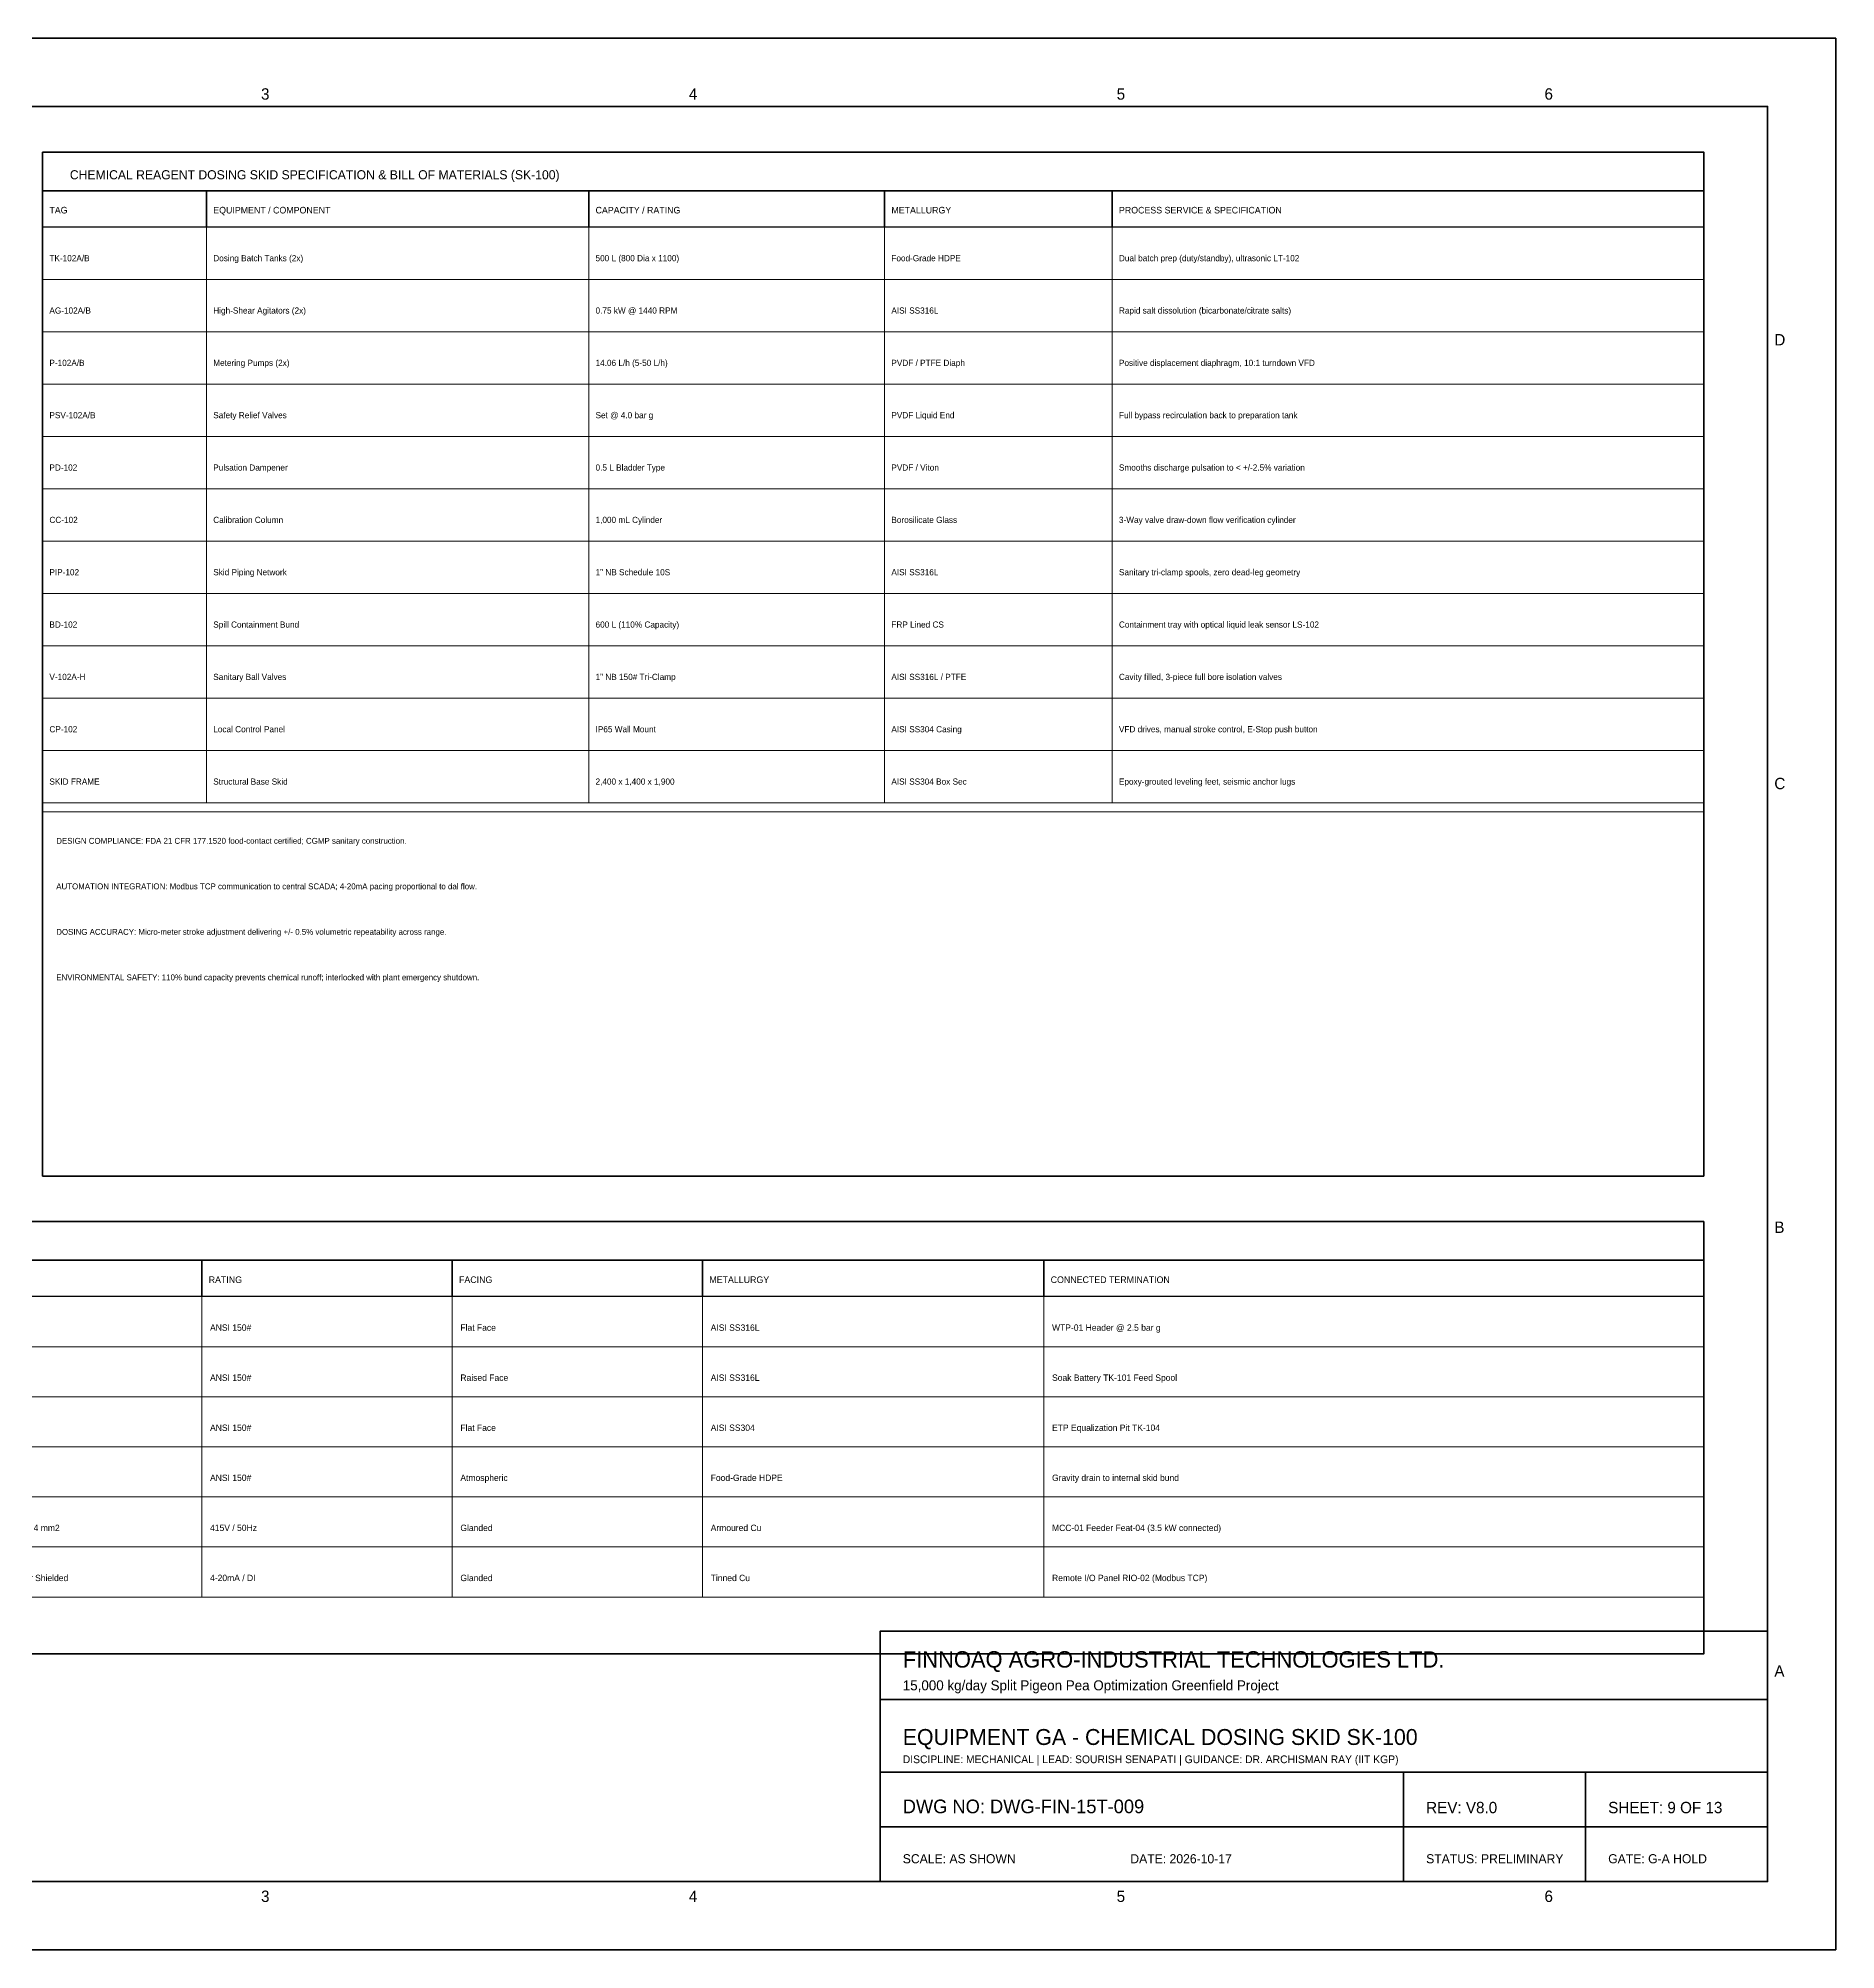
# Model space of a CAD drawing. Header units: millimetres. Extents: x 0 to 594, y 0 to 420.
# Drawn here: x 199 to 594, y 0 to 420 of the extents above; entities that cross this region are included whole.
import ezdxf

# ---------------------------------------------------------------- set-up
doc = ezdxf.new("R2010")
doc.units = ezdxf.units.MM
for name, color, linetype, lineweight in [('ANNOTATION', 7, 'Continuous', 35), ('BORDER_TITLE', 7, 'Continuous', 70), ('TABLE_GRID', 4, 'Continuous', 25)]:
    doc.layers.add(name, color=color, linetype=linetype, lineweight=lineweight)

msp = doc.modelspace()

# ---------------------------------------------------------------- linework, layer by layer
at = {"layer": 'BORDER_TITLE'}
for p, q in [((384, 55), (579, 55)), ((384, 39), (579, 39)), ((499, 15), (499, 39)), ((539, 15), (539, 39)), ((384, 27), (579, 27))]:
    msp.add_line(p, q, dxfattribs=at)
at = {"layer": 'BORDER_TITLE', "lineweight": 70}
msp.add_lwpolyline([(0, 0), (594, 0), (594, 420), (0, 420), (0, 0)], dxfattribs=at)
at = {"layer": 'BORDER_TITLE', "lineweight": 50}
for points in [[(15, 15), (579, 15), (579, 405), (15, 405), (15, 15)], [(200, 395), (565, 395), (565, 170), (200, 170), (200, 395)], [(25, 160), (565, 160), (565, 65), (25, 65), (25, 160)], [(384, 15), (579, 15), (579, 70), (384, 70), (384, 15)]]:
    msp.add_lwpolyline(points, dxfattribs=at)
at = {"layer": 'BORDER_TITLE', "lineweight": 35}
for points in [[(200, 395), (565, 395), (565, 386.5), (200, 386.5), (200, 395)], [(25, 160), (565, 160), (565, 151.5), (25, 151.5), (25, 160)]]:
    msp.add_lwpolyline(points, dxfattribs=at)
at = {"layer": 'BORDER_TITLE', "lineweight": 25}
for points in [[(200, 386.5), (236, 386.5), (236, 378.5), (200, 378.5), (200, 386.5)], [(236, 386.5), (320, 386.5), (320, 378.5), (236, 378.5), (236, 386.5)], [(320, 386.5), (385, 386.5), (385, 378.5), (320, 378.5), (320, 386.5)], [(385, 386.5), (435, 386.5), (435, 378.5), (385, 378.5), (385, 386.5)], [(435, 386.5), (565, 386.5), (565, 378.5), (435, 378.5), (435, 386.5)], [(190, 151.5), (235, 151.5), (235, 143.5), (190, 143.5), (190, 151.5)], [(235, 151.5), (290, 151.5), (290, 143.5), (235, 143.5), (235, 151.5)], [(290, 151.5), (345, 151.5), (345, 143.5), (290, 143.5), (290, 151.5)], [(345, 151.5), (420, 151.5), (420, 143.5), (345, 143.5), (345, 151.5)], [(420, 151.5), (565, 151.5), (565, 143.5), (420, 143.5), (420, 151.5)]]:
    msp.add_lwpolyline(points, dxfattribs=at)
at = {"layer": 'TABLE_GRID', "lineweight": 15}
for points in [[(200, 378.5), (236, 378.5), (236, 367), (200, 367), (200, 378.5)], [(236, 378.5), (320, 378.5), (320, 367), (236, 367), (236, 378.5)], [(320, 378.5), (385, 378.5), (385, 367), (320, 367), (320, 378.5)], [(385, 378.5), (435, 378.5), (435, 367), (385, 367), (385, 378.5)], [(435, 378.5), (565, 378.5), (565, 367), (435, 367), (435, 378.5)], [(200, 367), (236, 367), (236, 355.5), (200, 355.5), (200, 367)], [(236, 367), (320, 367), (320, 355.5), (236, 355.5), (236, 367)], [(320, 367), (385, 367), (385, 355.5), (320, 355.5), (320, 367)], [(385, 367), (435, 367), (435, 355.5), (385, 355.5), (385, 367)], [(435, 367), (565, 367), (565, 355.5), (435, 355.5), (435, 367)], [(200, 355.5), (236, 355.5), (236, 344), (200, 344), (200, 355.5)], [(236, 355.5), (320, 355.5), (320, 344), (236, 344), (236, 355.5)], [(320, 355.5), (385, 355.5), (385, 344), (320, 344), (320, 355.5)], [(385, 355.5), (435, 355.5), (435, 344), (385, 344), (385, 355.5)], [(435, 355.5), (565, 355.5), (565, 344), (435, 344), (435, 355.5)], [(200, 344), (236, 344), (236, 332.5), (200, 332.5), (200, 344)], [(236, 344), (320, 344), (320, 332.5), (236, 332.5), (236, 344)], [(320, 344), (385, 344), (385, 332.5), (320, 332.5), (320, 344)], [(385, 344), (435, 344), (435, 332.5), (385, 332.5), (385, 344)], [(435, 344), (565, 344), (565, 332.5), (435, 332.5), (435, 344)], [(200, 332.5), (236, 332.5), (236, 321), (200, 321), (200, 332.5)], [(236, 332.5), (320, 332.5), (320, 321), (236, 321), (236, 332.5)], [(320, 332.5), (385, 332.5), (385, 321), (320, 321), (320, 332.5)], [(385, 332.5), (435, 332.5), (435, 321), (385, 321), (385, 332.5)], [(435, 332.5), (565, 332.5), (565, 321), (435, 321), (435, 332.5)], [(200, 321), (236, 321), (236, 309.5), (200, 309.5), (200, 321)], [(236, 321), (320, 321), (320, 309.5), (236, 309.5), (236, 321)], [(320, 321), (385, 321), (385, 309.5), (320, 309.5), (320, 321)], [(385, 321), (435, 321), (435, 309.5), (385, 309.5), (385, 321)], [(435, 321), (565, 321), (565, 309.5), (435, 309.5), (435, 321)], [(200, 309.5), (236, 309.5), (236, 298), (200, 298), (200, 309.5)], [(236, 309.5), (320, 309.5), (320, 298), (236, 298), (236, 309.5)], [(320, 309.5), (385, 309.5), (385, 298), (320, 298), (320, 309.5)], [(385, 309.5), (435, 309.5), (435, 298), (385, 298), (385, 309.5)], [(435, 309.5), (565, 309.5), (565, 298), (435, 298), (435, 309.5)], [(200, 298), (236, 298), (236, 286.5), (200, 286.5), (200, 298)], [(236, 298), (320, 298), (320, 286.5), (236, 286.5), (236, 298)], [(320, 298), (385, 298), (385, 286.5), (320, 286.5), (320, 298)], [(385, 298), (435, 298), (435, 286.5), (385, 286.5), (385, 298)], [(435, 298), (565, 298), (565, 286.5), (435, 286.5), (435, 298)], [(200, 286.5), (236, 286.5), (236, 275), (200, 275), (200, 286.5)], [(236, 286.5), (320, 286.5), (320, 275), (236, 275), (236, 286.5)], [(320, 286.5), (385, 286.5), (385, 275), (320, 275), (320, 286.5)], [(385, 286.5), (435, 286.5), (435, 275), (385, 275), (385, 286.5)], [(435, 286.5), (565, 286.5), (565, 275), (435, 275), (435, 286.5)], [(200, 275), (236, 275), (236, 263.5), (200, 263.5), (200, 275)], [(236, 275), (320, 275), (320, 263.5), (236, 263.5), (236, 275)], [(320, 275), (385, 275), (385, 263.5), (320, 263.5), (320, 275)], [(385, 275), (435, 275), (435, 263.5), (385, 263.5), (385, 275)], [(435, 275), (565, 275), (565, 263.5), (435, 263.5), (435, 275)], [(200, 263.5), (236, 263.5), (236, 252), (200, 252), (200, 263.5)], [(236, 263.5), (320, 263.5), (320, 252), (236, 252), (236, 263.5)], [(320, 263.5), (385, 263.5), (385, 252), (320, 252), (320, 263.5)], [(385, 263.5), (435, 263.5), (435, 252), (385, 252), (385, 263.5)], [(435, 263.5), (565, 263.5), (565, 252), (435, 252), (435, 263.5)], [(190, 143.5), (235, 143.5), (235, 132.5), (190, 132.5), (190, 143.5)], [(235, 143.5), (290, 143.5), (290, 132.5), (235, 132.5), (235, 143.5)], [(290, 143.5), (345, 143.5), (345, 132.5), (290, 132.5), (290, 143.5)], [(345, 143.5), (420, 143.5), (420, 132.5), (345, 132.5), (345, 143.5)], [(420, 143.5), (565, 143.5), (565, 132.5), (420, 132.5), (420, 143.5)], [(190, 132.5), (235, 132.5), (235, 121.5), (190, 121.5), (190, 132.5)], [(235, 132.5), (290, 132.5), (290, 121.5), (235, 121.5), (235, 132.5)], [(290, 132.5), (345, 132.5), (345, 121.5), (290, 121.5), (290, 132.5)], [(345, 132.5), (420, 132.5), (420, 121.5), (345, 121.5), (345, 132.5)], [(420, 132.5), (565, 132.5), (565, 121.5), (420, 121.5), (420, 132.5)], [(190, 121.5), (235, 121.5), (235, 110.5), (190, 110.5), (190, 121.5)], [(235, 121.5), (290, 121.5), (290, 110.5), (235, 110.5), (235, 121.5)], [(290, 121.5), (345, 121.5), (345, 110.5), (290, 110.5), (290, 121.5)], [(345, 121.5), (420, 121.5), (420, 110.5), (345, 110.5), (345, 121.5)], [(420, 121.5), (565, 121.5), (565, 110.5), (420, 110.5), (420, 121.5)], [(190, 110.5), (235, 110.5), (235, 99.5), (190, 99.5), (190, 110.5)], [(235, 110.5), (290, 110.5), (290, 99.5), (235, 99.5), (235, 110.5)], [(290, 110.5), (345, 110.5), (345, 99.5), (290, 99.5), (290, 110.5)], [(345, 110.5), (420, 110.5), (420, 99.5), (345, 99.5), (345, 110.5)], [(420, 110.5), (565, 110.5), (565, 99.5), (420, 99.5), (420, 110.5)], [(190, 99.5), (235, 99.5), (235, 88.5), (190, 88.5), (190, 99.5)], [(235, 99.5), (290, 99.5), (290, 88.5), (235, 88.5), (235, 99.5)], [(290, 99.5), (345, 99.5), (345, 88.5), (290, 88.5), (290, 99.5)], [(345, 99.5), (420, 99.5), (420, 88.5), (345, 88.5), (345, 99.5)], [(420, 99.5), (565, 99.5), (565, 88.5), (420, 88.5), (420, 99.5)], [(190, 88.5), (235, 88.5), (235, 77.5), (190, 77.5), (190, 88.5)], [(235, 88.5), (290, 88.5), (290, 77.5), (235, 77.5), (235, 88.5)], [(290, 88.5), (345, 88.5), (345, 77.5), (290, 77.5), (290, 88.5)], [(345, 88.5), (420, 88.5), (420, 77.5), (345, 77.5), (345, 88.5)], [(420, 88.5), (565, 88.5), (565, 77.5), (420, 77.5), (420, 88.5)]]:
    msp.add_lwpolyline(points, dxfattribs=at)
at = {"layer": 'TABLE_GRID', "lineweight": 20}
msp.add_lwpolyline([(200, 250), (565, 250), (565, 170), (200, 170), (200, 250)], dxfattribs=at)

# ---------------------------------------------------------------- texts
at = {"layer": 'ANNOTATION'}
for s, height, p in [('TK-102A/B', 1.35, (201.5, 371)), ('Dosing Batch Tanks (2x)', 1.35, (237.5, 371)), ('500 L (800 Dia x 1100)', 1.35, (321.5, 371)), ('Food-Grade HDPE', 1.35, (386.5, 371)), ('Dual batch prep (duty/standby), ultrasonic LT-102', 1.35, (436.5, 371)), ('AG-102A/B', 1.35, (201.5, 359.5)), ('High-Shear Agitators (2x)', 1.35, (237.5, 359.5)), ('0.75 kW @ 1440 RPM', 1.35, (321.5, 359.5)), ('AISI SS316L', 1.35, (386.5, 359.5)), ('Rapid salt dissolution (bicarbonate/citrate salts)', 1.35, (436.5, 359.5)), ('P-102A/B', 1.35, (201.5, 348)), ('Metering Pumps (2x)', 1.35, (237.5, 348)), ('14.06 L/h (5-50 L/h)', 1.35, (321.5, 348)), ('PVDF / PTFE Diaph', 1.35, (386.5, 348)), ('Positive displacement diaphragm, 10:1 turndown VFD', 1.35, (436.5, 348)), ('PSV-102A/B', 1.35, (201.5, 336.5)), ('Safety Relief Valves', 1.35, (237.5, 336.5)), ('Set @ 4.0 bar g', 1.35, (321.5, 336.5)), ('PVDF Liquid End', 1.35, (386.5, 336.5)), ('Full bypass recirculation back to preparation tank', 1.35, (436.5, 336.5)), ('PD-102', 1.35, (201.5, 325)), ('Pulsation Dampener', 1.35, (237.5, 325)), ('0.5 L Bladder Type', 1.35, (321.5, 325)), ('PVDF / Viton', 1.35, (386.5, 325)), ('Smooths discharge pulsation to < +/-2.5% variation', 1.35, (436.5, 325)), ('CC-102', 1.35, (201.5, 313.5)), ('Calibration Column', 1.35, (237.5, 313.5)), ('1,000 mL Cylinder', 1.35, (321.5, 313.5)), ('Borosilicate Glass', 1.35, (386.5, 313.5)), ('3-Way valve draw-down flow verification cylinder', 1.35, (436.5, 313.5)), ('PIP-102', 1.35, (201.5, 302)), ('Skid Piping Network', 1.35, (237.5, 302)), ('1" NB Schedule 10S', 1.35, (321.5, 302)), ('AISI SS316L', 1.35, (386.5, 302)), ('Sanitary tri-clamp spools, zero dead-leg geometry', 1.35, (436.5, 302)), ('BD-102', 1.35, (201.5, 290.5)), ('Spill Containment Bund', 1.35, (237.5, 290.5)), ('600 L (110% Capacity)', 1.35, (321.5, 290.5)), ('FRP Lined CS', 1.35, (386.5, 290.5)), ('Containment tray with optical liquid leak sensor LS-102', 1.35, (436.5, 290.5)), ('V-102A-H', 1.35, (201.5, 279)), ('Sanitary Ball Valves', 1.35, (237.5, 279)), ('1" NB 150# Tri-Clamp', 1.35, (321.5, 279)), ('AISI SS316L / PTFE', 1.35, (386.5, 279)), ('Cavity filled, 3-piece full bore isolation valves', 1.35, (436.5, 279)), ('CP-102', 1.35, (201.5, 267.5)), ('Local Control Panel', 1.35, (237.5, 267.5)), ('IP65 Wall Mount', 1.35, (321.5, 267.5)), ('AISI SS304 Casing', 1.35, (386.5, 267.5)), ('VFD drives, manual stroke control, E-Stop push button', 1.35, (436.5, 267.5)), ('SKID FRAME', 1.35, (201.5, 256)), ('Structural Base Skid', 1.35, (237.5, 256)), ('2,400 x 1,400 x 1,900', 1.35, (321.5, 256)), ('AISI SS304 Box Sec', 1.35, (386.5, 256)), ('Epoxy-grouted leveling feet, seismic anchor lugs', 1.35, (436.5, 256)), ('DESIGN COMPLIANCE: FDA 21 CFR 177.1520 food-contact certified; CGMP sanitary construction.', 1.3, (203, 243)), ('AUTOMATION INTEGRATION: Modbus TCP communication to central SCADA; 4-20mA pacing proportional to dal flow.', 1.3, (203, 233)), ('DOSING ACCURACY: Micro-meter stroke adjustment delivering +/- 0.5% volumetric repeatability across range.', 1.3, (203, 223)), ('ENVIRONMENTAL SAFETY: 110% bund capacity prevents chemical runoff; interlocked with plant emergency shutdown.', 1.3, (203, 213)), ('ANSI 150#', 1.4, (236.8, 136)), ('Flat Face', 1.4, (291.8, 136)), ('AISI SS316L', 1.4, (346.8, 136)), ('WTP-01 Header @ 2.5 bar g', 1.4, (421.8, 136)), ('ANSI 150#', 1.4, (236.8, 125)), ('Raised Face', 1.4, (291.8, 125)), ('AISI SS316L', 1.4, (346.8, 125)), ('Soak Battery TK-101 Feed Spool', 1.4, (421.8, 125)), ('ANSI 150#', 1.4, (236.8, 114)), ('Flat Face', 1.4, (291.8, 114)), ('AISI SS304', 1.4, (346.8, 114)), ('ETP Equalization Pit TK-104', 1.4, (421.8, 114)), ('ANSI 150#', 1.4, (236.8, 103)), ('Atmospheric', 1.4, (291.8, 103)), ('Food-Grade HDPE', 1.4, (346.8, 103)), ('Gravity drain to internal skid bund', 1.4, (421.8, 103)), ('4-Core 4 mm2', 1.4, (191.8, 92)), ('415V / 50Hz', 1.4, (236.8, 92)), ('Glanded', 1.4, (291.8, 92)), ('Armoured Cu', 1.4, (346.8, 92)), ('MCC-01 Feeder Feat-04 (3.5 kW connected)', 1.4, (421.8, 92)), ('12-Pair Shielded', 1.4, (191.8, 81)), ('4-20mA / DI', 1.4, (236.8, 81)), ('Glanded', 1.4, (291.8, 81)), ('Tinned Cu', 1.4, (346.8, 81)), ('Remote I/O Panel RIO-02 (Modbus TCP)', 1.4, (421.8, 81)), ('FINNOAQ AGRO-INDUSTRIAL TECHNOLOGIES LTD.', 3.6, (389, 62)), ('15,000 kg/day Split Pigeon Pea Optimization Greenfield Project', 2.2, (389, 57)), ('EQUIPMENT GA - CHEMICAL DOSING SKID SK-100', 3.5, (389, 45)), ('DISCIPLINE: MECHANICAL | LEAD: SOURISH SENAPATI | GUIDANCE: DR. ARCHISMAN RAY (IIT KGP)', 1.7, (389, 41)), ('DWG NO: DWG-FIN-15T-009', 3, (389, 30)), ('REV: V8.0', 2.5, (504, 30)), ('SHEET: 9 OF 13', 2.5, (544, 30)), ('SCALE: AS SHOWN', 2, (389, 19)), ('DATE: 2026-10-17', 2, (439, 19)), ('STATUS: PRELIMINARY', 2, (504, 19)), ('GATE: G-A HOLD', 2, (544, 19))]:
    msp.add_text(s, height=height, dxfattribs=at).set_placement(p)
at = {"layer": 'BORDER_TITLE'}
for s, height, p in [('3', 2.5, (248, 406.5)), ('4', 2.5, (342, 406.5)), ('5', 2.5, (436, 406.5)), ('6', 2.5, (530, 406.5)), ('CHEMICAL REAGENT DOSING SKID SPECIFICATION & BILL OF MATERIALS (SK-100)', 2, (206, 389)), ('TAG', 1.45, (201.5, 381.5)), ('EQUIPMENT / COMPONENT', 1.45, (237.5, 381.5)), ('CAPACITY / RATING', 1.45, (321.5, 381.5)), ('METALLURGY', 1.45, (386.5, 381.5)), ('PROCESS SERVICE & SPECIFICATION', 1.45, (436.5, 381.5)), ('D', 2.5, (580.5, 352.5)), ('C', 2.5, (580.5, 255)), ('B', 2.5, (580.5, 157.5)), ('RATING', 1.45, (236.5, 146.5)), ('FACING', 1.45, (291.5, 146.5)), ('METALLURGY', 1.45, (346.5, 146.5)), ('CONNECTED TERMINATION', 1.45, (421.5, 146.5)), ('A', 2.5, (580.5, 60)), ('3', 2.5, (248, 10.5)), ('4', 2.5, (342, 10.5)), ('5', 2.5, (436, 10.5)), ('6', 2.5, (530, 10.5))]:
    msp.add_text(s, height=height, dxfattribs=at).set_placement(p)

doc.saveas('drawing.dxf')
